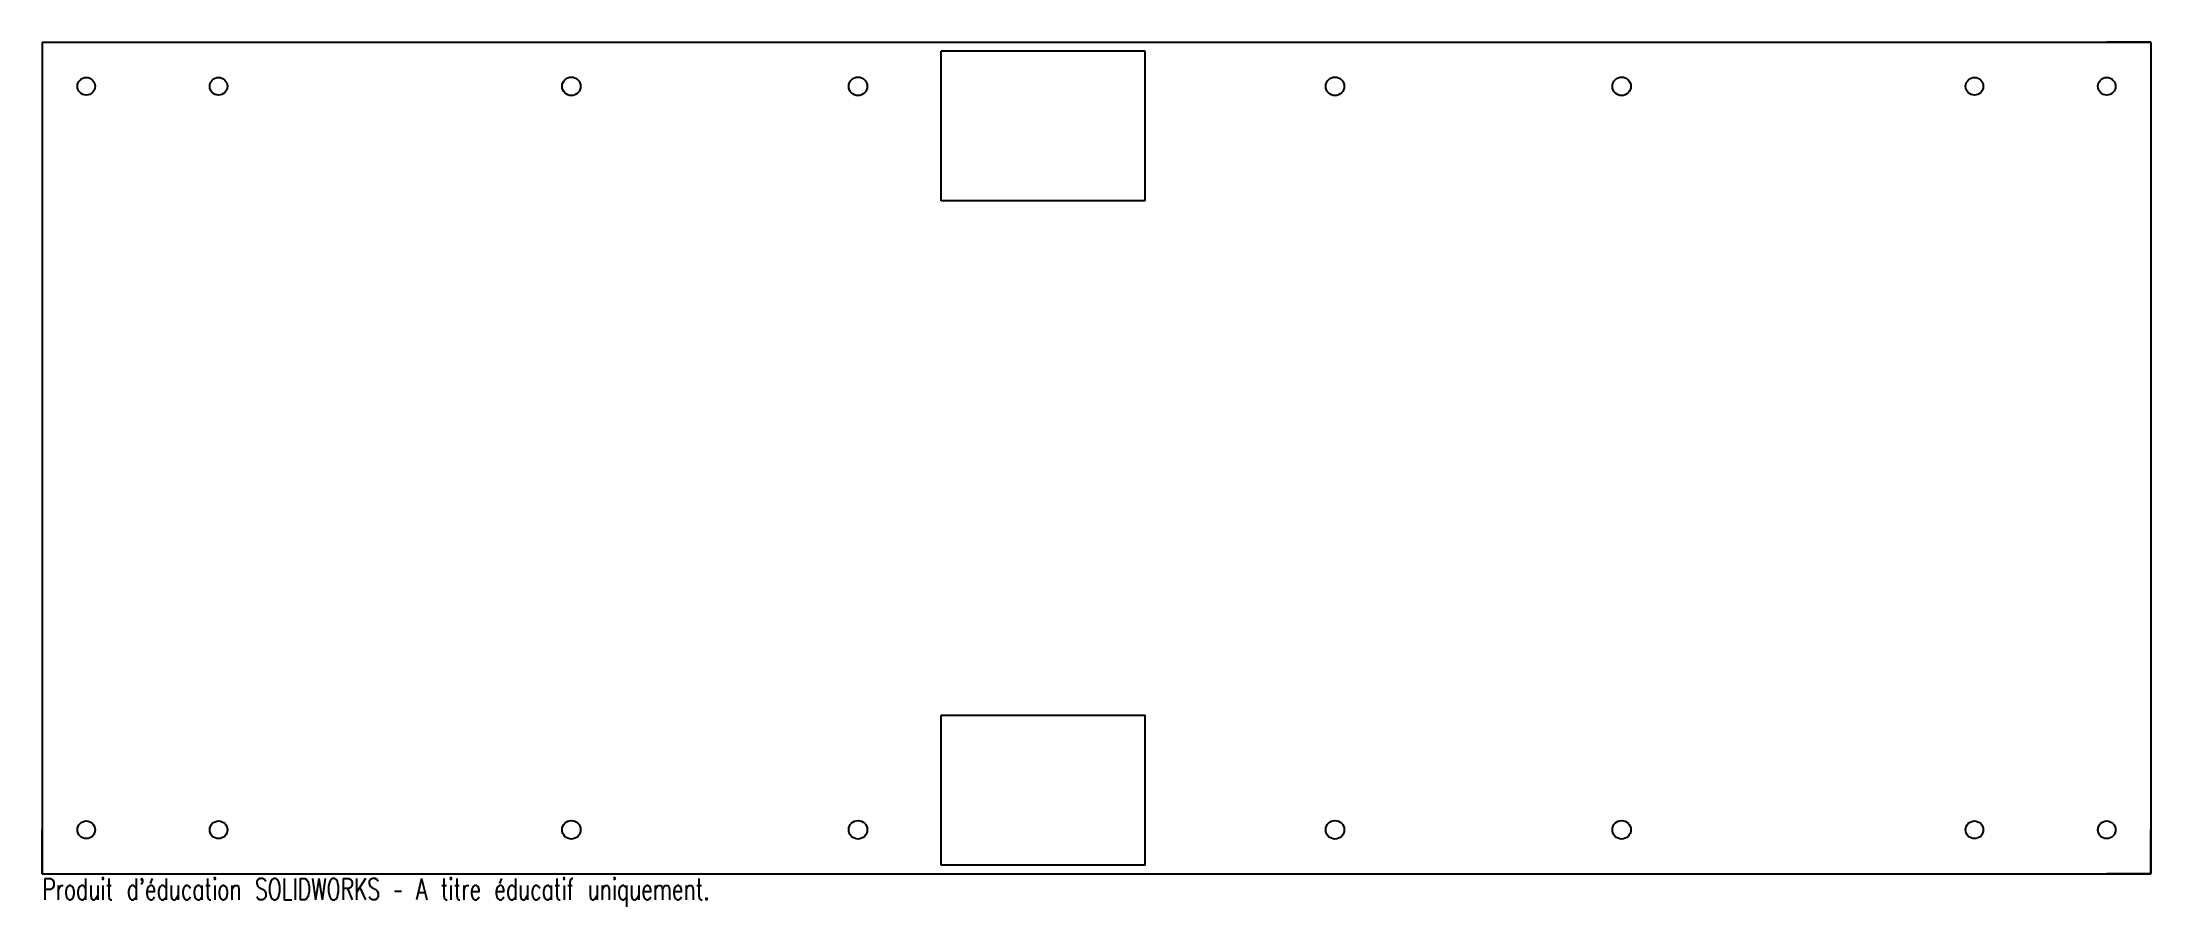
# Model space of a CAD drawing. Header units: millimetres. Extents: x -73 to 405, y -55 to 141.
import ezdxf

# ---------------------------------------------------------------- set-up
doc = ezdxf.new("R2010")
doc.units = ezdxf.units.MM
doc.styles.add('SLDTEXTSTYLE0', font='TXT', dxfattribs={"width": 0.7, "bigfont": 'bigfont'})

msp = doc.modelspace()

# ---------------------------------------------------------------- linework, layer by layer
at = {"color": 7, "linetype": 'Continuous'}
for p, q in [((-72.92, 141.38), (405.24, 141.38)), ((-72.92, 141.38), (-72.92, -47.21)), ((-72.92, 141.38), (-62.92, 141.38)), ((-72.92, 141.38), (-72.92, 131.38)), ((405.24, 141.38), (395.24, 141.38)), ((405.24, 141.38), (405.24, -47.21)), ((405.24, 141.38), (405.24, 131.38)), ((-72.92, -47.21), (-72.92, -37.21)), ((405.24, -47.21), (405.24, -37.21)), ((-72.92, -47.21), (405.24, -47.21)), ((-72.92, -47.21), (-62.92, -47.21)), ((405.24, -47.21), (395.24, -47.21))]:
    msp.add_line(p, q, dxfattribs=at)
at = {"color": 7, "linetype": 'Continuous', "lineweight": 25}
for p, q in [((-72.92, 141.38), (-72.92, -47.21)), ((-72.92, 141.38), (405.24, 141.38)), ((177.16, 139.38), (130.96, 139.38)), ((130.96, 105.38), (130.96, 139.38)), ((177.16, 105.38), (177.16, 139.38)), ((405.24, 141.38), (405.24, -47.21)), ((177.16, 105.38), (130.96, 105.38)), ((130.96, -11.21), (177.16, -11.21)), ((130.96, -45.21), (130.96, -11.21)), ((177.16, -45.21), (177.16, -11.21)), ((-72.92, -47.21), (405.24, -47.21)), ((177.16, -45.21), (130.96, -45.21))]:
    msp.add_line(p, q, dxfattribs=at)
at = {"color": 7, "linetype": 'Continuous'}
for centre in [(-62.92, 131.38), (-32.92, 131.38), (365.24, 131.38), (395.24, 131.38), (-62.92, -37.21), (-32.92, -37.21), (365.24, -37.21), (395.24, -37.21)]:
    msp.add_circle(centre, 2, dxfattribs=at)
at = {"color": 7, "linetype": 'Continuous', "lineweight": 25}
for centre, radius in [((-62.92, 131.38), 2), ((-32.92, 131.38), 2), ((47.08, 131.38), 2.1), ((112.08, 131.38), 2.1), ((220.24, 131.38), 2.1), ((285.24, 131.38), 2.1), ((365.24, 131.38), 2), ((395.24, 131.38), 2), ((-62.92, -37.21), 2), ((-32.92, -37.21), 2), ((47.08, -37.21), 2.1), ((112.08, -37.21), 2.1), ((220.24, -37.21), 2.1), ((285.24, -37.21), 2.1), ((365.24, -37.21), 2), ((395.24, -37.21), 2)]:
    msp.add_circle(centre, radius, dxfattribs=at)

# ---------------------------------------------------------------- texts
at = {"color": 7, "linetype": 'Continuous', "insert": (-72.92, -48.23), "char_height": 4.8336, "attachment_point": 1, "style": 'SLDTEXTSTYLE0'}
msp.add_mtext("Produit d'éducation SOLIDWORKS – A titre éducatif uniquement.", dxfattribs=at)

doc.saveas('drawing.dxf')
